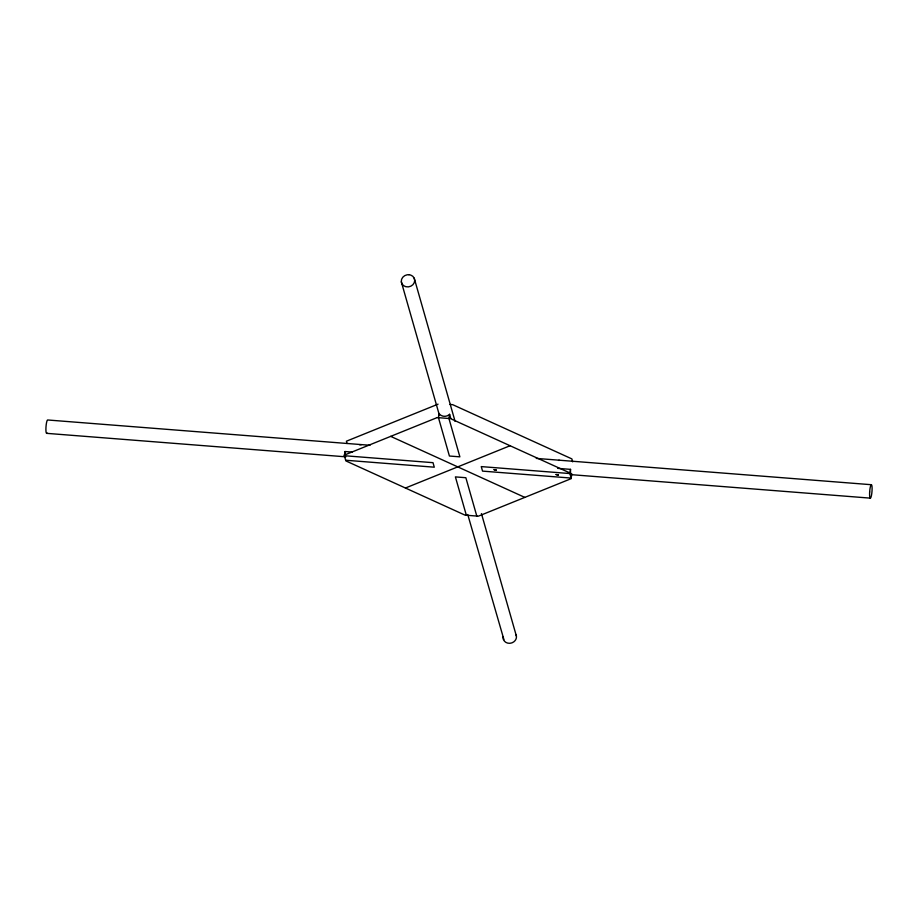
<?xml version="1.0" encoding="UTF-8"?>
<svg xmlns="http://www.w3.org/2000/svg" width="918" height="918" viewBox="0 0 918 918"><rect width="100%" height="100%" fill="white"/><g stroke="black" fill="none" stroke-linecap="round" stroke-linejoin="round"><path stroke-width="1.38" d="M352.179 452.092L345.03 451.53L344.996 452.39A6.77 1.147 -85.5 0 0 345.019 453.951M557.662 468.352L570.526 469.362L570.491 470.223A6.77 1.147 -85.5 0 0 571.65 474.296M345.03 451.53L344.376 455.718L432.998 462.672L434.283 467.193L345.661 460.239M449.591 414.316L448.936 418.505L459.872 456.843L449.418 456.028L438.471 417.679L439.125 413.49L439.561 414.167A6.77 6.07 -15.9 0 0 448.959 414.902L449.591 414.316L450.761 418.424M570.526 469.362L569.871 473.55L481.25 466.596L482.547 471.118L571.157 478.071L571.822 473.883M359.477 444.737L361.187 444.771M438.058 404.161L346.407 441.202L347.061 443.497M405.446 488.02L510.075 445.735M558.534 460.4L559.567 460.354M450.015 404.459L452.677 404.666L571.868 458.897L572.706 461.846M47.059 432.975A6.77 1.147 -85.5 0 1 45.969 427.191A6.77 1.147 -85.5 0 1 47.862 419.996L370.011 445.276M536.284 458.403L871.262 484.704M46.738 433.353L345.834 456.831M571.329 474.663L870.425 498.141M390.701 436.371L524.821 497.395M467.744 514.505L504.372 641.143A6.77 6.07 -15.9 0 0 513.77 641.877L515.021 640.695A6.77 6.07 -15.9 0 0 515.973 634.59M414.225 278.211L455.087 421.362M481.434 513.587L516.409 636.117M476.798 516.054L465.851 477.716L455.397 476.89L466.344 515.239M401.327 281.883L439.447 415.418M503.512 639.789A6.77 6.07 -15.9 0 1 503.098 636.667M494.079 469.695L496.294 470.108L494.079 469.695M556.113 474.56L558.328 474.973L556.113 474.56M869.656 491.979L869.587 493.7A6.77 1.147 -85.5 0 0 870.746 497.763L871.079 496.959A6.77 1.147 -85.5 0 0 871.802 485.324A6.77 1.147 -85.5 0 0 869.656 491.979M437.197 417.575L344.216 455.156L345.856 460.905L465.036 515.136L478.335 516.18L571.317 478.599L569.676 472.85L450.486 418.619L437.197 417.575M408.946 274.7L407.19 274.78A6.77 6.07 -15.9 0 0 402.004 283.88A6.77 6.07 -15.9 0 0 412.893 284.729A6.77 6.07 -15.9 0 0 410.633 275.044L408.946 274.7"/></g></svg>
